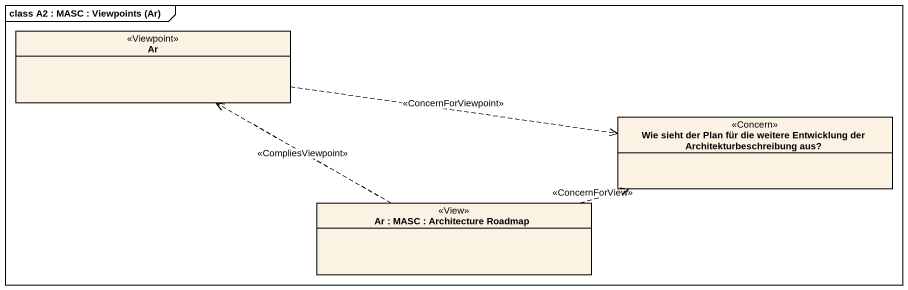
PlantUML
@startuml
mainframe class A2 : MASC : Viewpoints (Ar)
hide circle
hide empty members
class Ar <<Viewpoint>>
class "Wie sieht der Plan für die weitere Entwicklung der Architekturbeschreibung aus?" as Wie_sieht_der_Plan_für_die <<Concern>>
class "Ar : MASC : Architecture Roadmap" as Ar_MASC_Architecture_Roadmap <<View>>
Ar .right.> Wie_sieht_der_Plan_für_die : <<ConcernForViewpoint>>
Ar_MASC_Architecture_Roadmap .left.> Ar : <<CompliesViewpoint>>
Ar_MASC_Architecture_Roadmap .right.> Wie_sieht_der_Plan_für_die : <<ConcernForView>>
@enduml
